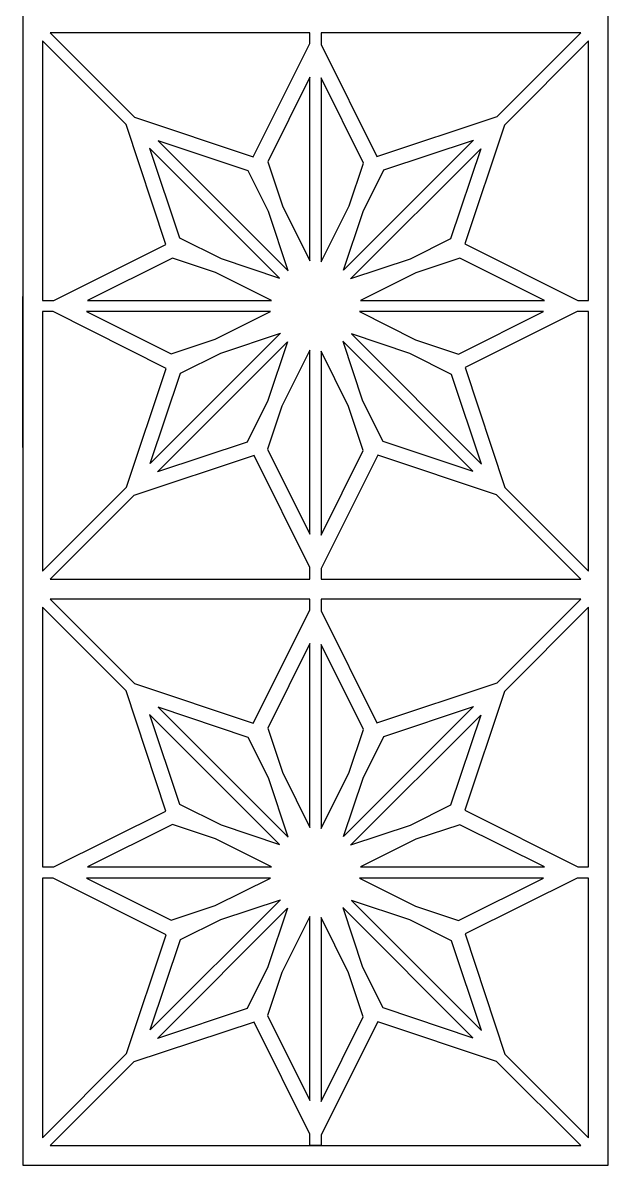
# Model space of a CAD drawing. Header units: centimetres. Extents: x -9 to 6.1, y -13.3 to 13.1.
# Drawn here: x -0.67 to 6.1, y -13.33 to -0.12 of the extents above; entities that cross this region are included whole.
import ezdxf

# ---------------------------------------------------------------- set-up
doc = ezdxf.new("R2010")
doc.units = ezdxf.units.CM
doc.header["$MEASUREMENT"] = 0

msp = doc.modelspace()

# ---------------------------------------------------------------- linework, layer by layer
at = {"color": 242}
for points, knots in [([(6.09715, 4.80858), (6.09715, 4.80858), (6.09715, -0.01024), (6.09715, -0.01024), (6.09715, -0.01024), (6.09715, -0.01024), (6.09716, -3.33059), (6.09716, -3.33059), (6.09716, -3.33059), (6.09716, -3.33059), (6.09717, -3.46005), (6.09717, -3.46005), (6.09717, -3.46005), (6.09717, -3.46005), (6.09716, -6.67083), (6.09716, -6.67083), (6.09716, -6.67083), (6.09716, -6.67083), (6.09716, -9.88155), (6.09716, -9.88155), (6.09716, -9.88155), (6.09716, -9.88155), (6.09716, -10.01101), (6.09716, -10.01101), (6.09716, -10.01101), (6.09716, -10.01101), (6.09715, -13.33142), (6.09715, -13.33142), (6.09715, -13.33142), (6.09715, -13.33142), (-0.67309, -13.33142), (-0.67309, -13.33142), (-0.67309, -13.33142), (-0.67309, -13.33142), (-0.67308, -10.01101), (-0.67308, -10.01101), (-0.67308, -10.01101), (-0.67308, -10.01101), (-0.67308, -9.88155), (-0.67308, -9.88155), (-0.67308, -9.88155), (-0.67308, -9.88155), (-0.67308, -3.28571), (-0.67308, -3.28571), (-0.67308, -3.28571), (-0.67308, -3.28571), (-0.67308, -3.33059), (-0.67308, -3.33059), (-0.67308, -3.33059), (-0.67308, -3.33059), (-0.67309, -3.46005), (-0.67309, -3.46005), (-0.67309, -3.46005), (-0.67309, -3.46005), (-0.67308, -5.03309), (-0.67308, -5.03309), (-0.67308, -5.03309), (-0.67308, -5.03309), (-0.67308, -0.22951), (-0.67308, -0.22951), (-0.67308, -0.22951), (-0.67308, -0.22951), (-0.67308, 3.09085), (-0.67308, 3.09085), (-0.67308, 3.09085), (-0.67308, 3.09085), (-0.67308, 3.22038), (-0.67308, 3.22038), (-0.67308, 3.22038), (-0.67308, 3.22038), (-0.67308, 6.43109), (-0.67308, 6.43109), (-0.67308, 6.43109), (-0.67308, 6.43109), (-0.67307, 9.6418), (-0.67307, 9.6418), (-0.67307, 9.6418), (-0.67307, 9.6418), (-0.67309, 9.77133), (-0.67309, 9.77133), (-0.67309, 9.77133), (-0.67309, 9.77133), (-0.67307, 13.09168), (-0.67307, 13.09168), (-0.67307, 13.09168), (-0.67307, 13.09168), (6.09717, 13.09168), (6.09717, 13.09168), (6.09717, 13.09168), (6.09717, 13.09168), (6.09717, 9.77133), (6.09717, 9.77133), (6.09717, 9.77133), (6.09717, 9.77133), (6.09717, 9.64179), (6.09717, 9.64179), (6.09717, 9.64179), (6.09717, 9.64179), (6.09716, 3.04597), (6.09716, 3.04597), (6.09716, 3.04597), (6.09716, 3.04597), (6.09716, 3.09085), (6.09716, 3.09085), (6.09716, 3.09085), (6.09716, 3.09085), (6.09716, 3.22038), (6.09716, 3.22038), (6.09716, 3.22038), (6.09716, 3.22038), (6.09715, 4.80858), (6.09715, 4.80858)], [0, 0, 0, 0, 0.03448276, 0.03448276, 0.03448276, 0.03448276, 0.06896552, 0.06896552, 0.06896552, 0.06896552, 0.10344828, 0.10344828, 0.10344828, 0.10344828, 0.13793103, 0.13793103, 0.13793103, 0.13793103, 0.17241379, 0.17241379, 0.17241379, 0.17241379, 0.20689655, 0.20689655, 0.20689655, 0.20689655, 0.24137931, 0.24137931, 0.24137931, 0.24137931, 0.27586207, 0.27586207, 0.27586207, 0.27586207, 0.31034483, 0.31034483, 0.31034483, 0.31034483, 0.34482759, 0.34482759, 0.34482759, 0.34482759, 0.37931034, 0.37931034, 0.37931034, 0.37931034, 0.4137931, 0.4137931, 0.4137931, 0.4137931, 0.44827586, 0.44827586, 0.44827586, 0.44827586, 0.48275862, 0.48275862, 0.48275862, 0.48275862, 0.51724138, 0.51724138, 0.51724138, 0.51724138, 0.55172414, 0.55172414, 0.55172414, 0.55172414, 0.5862069, 0.5862069, 0.5862069, 0.5862069, 0.62068966, 0.62068966, 0.62068966, 0.62068966, 0.65517241, 0.65517241, 0.65517241, 0.65517241, 0.68965517, 0.68965517, 0.68965517, 0.68965517, 0.72413793, 0.72413793, 0.72413793, 0.72413793, 0.75862069, 0.75862069, 0.75862069, 0.75862069, 0.79310345, 0.79310345, 0.79310345, 0.79310345, 0.82758621, 0.82758621, 0.82758621, 0.82758621, 0.86206897, 0.86206897, 0.86206897, 0.86206897, 0.89655172, 0.89655172, 0.89655172, 0.89655172, 0.93103448, 0.93103448, 0.93103448, 0.93103448, 1, 1, 1, 1]), ([(2.64727, -0.23588), (2.64727, -0.23588), (2.64727, -0.36043), (2.64727, -0.36043), (2.64727, -0.36043), (2.64727, -0.36043), (1.99123, -1.66949), (1.99123, -1.66949), (1.99123, -1.66949), (1.99123, -1.66949), (0.61882, -1.21053), (0.61882, -1.21053), (0.61882, -1.21053), (0.61882, -1.21053), (-0.35583, -0.23588), (-0.35583, -0.23588), (-0.35583, -0.23588), (-0.35583, -0.23588), (2.64727, -0.23588), (2.64727, -0.23588), (2.64727, -0.23588), (2.64727, -0.23588), (2.64727, -0.23588), (2.64727, -0.23588)], [0, 0, 0, 0, 0.14285714, 0.14285714, 0.14285714, 0.14285714, 0.28571429, 0.28571429, 0.28571429, 0.28571429, 0.42857143, 0.42857143, 0.42857143, 0.42857143, 0.57142857, 0.57142857, 0.57142857, 0.57142857, 0.71428571, 0.71428571, 0.71428571, 0.71428571, 1, 1, 1, 1]), ([(2.77674, -0.23588), (2.77674, -0.23588), (5.77989, -0.23588), (5.77989, -0.23588), (5.77989, -0.23588), (5.77989, -0.23588), (4.81221, -1.20359), (4.81221, -1.20359), (4.81221, -1.20359), (4.81221, -1.20359), (3.42272, -1.66528), (3.42272, -1.66528), (3.42272, -1.66528), (3.42272, -1.66528), (2.77673, -0.37032), (2.77673, -0.37032), (2.77673, -0.37032), (2.77673, -0.37032), (2.77674, -0.23588), (2.77674, -0.23588), (2.77674, -0.23588), (2.77674, -0.23588), (2.77674, -0.23588), (2.77674, -0.23588)], [0, 0, 0, 0, 0.14285714, 0.14285714, 0.14285714, 0.14285714, 0.28571429, 0.28571429, 0.28571429, 0.28571429, 0.42857143, 0.42857143, 0.42857143, 0.42857143, 0.57142857, 0.57142857, 0.57142857, 0.57142857, 0.71428571, 0.71428571, 0.71428571, 0.71428571, 1, 1, 1, 1]), ([(-0.44743, -0.32749), (-0.44743, -0.32749), (0.52027, -1.29512), (0.52027, -1.29512), (0.52027, -1.29512), (0.52027, -1.29512), (0.98198, -2.68467), (0.98198, -2.68467), (0.98198, -2.68467), (0.98198, -2.68467), (-0.31299, -3.33059), (-0.31299, -3.33059), (-0.31299, -3.33059), (-0.31299, -3.33059), (-0.44742, -3.3306), (-0.44742, -3.3306), (-0.44742, -3.3306), (-0.44742, -3.3306), (-0.44743, -0.32749), (-0.44743, -0.32749)], [0, 0, 0, 0, 0.16666667, 0.16666667, 0.16666667, 0.16666667, 0.33333333, 0.33333333, 0.33333333, 0.33333333, 0.5, 0.5, 0.5, 0.5, 0.66666667, 0.66666667, 0.66666667, 0.66666667, 1, 1, 1, 1]), ([(5.87144, -3.33059), (5.87144, -3.33059), (5.74687, -3.33059), (5.74687, -3.33059), (5.74687, -3.33059), (5.74687, -3.33059), (4.4379, -2.67453), (4.4379, -2.67453), (4.4379, -2.67453), (4.4379, -2.67453), (4.8968, -1.30214), (4.8968, -1.30214), (4.8968, -1.30214), (4.8968, -1.30214), (5.87144, -0.32749), (5.87144, -0.32749), (5.87144, -0.32749), (5.87144, -0.32749), (5.87144, -3.33059), (5.87144, -3.33059)], [0, 0, 0, 0, 0.16666667, 0.16666667, 0.16666667, 0.16666667, 0.33333333, 0.33333333, 0.33333333, 0.33333333, 0.5, 0.5, 0.5, 0.5, 0.66666667, 0.66666667, 0.66666667, 0.66666667, 1, 1, 1, 1]), ([(2.64727, -0.74623), (2.64727, -0.74623), (2.64727, -2.87367), (2.64727, -2.87367), (2.64727, -2.87367), (2.64727, -2.87367), (2.32863, -2.23489), (2.32863, -2.23489), (2.32863, -2.23489), (2.32863, -2.23489), (2.15944, -1.72578), (2.15944, -1.72578), (2.15944, -1.72578), (2.15944, -1.72578), (2.64727, -0.74623), (2.64727, -0.74623)], [0, 0, 0, 0, 0.2, 0.2, 0.2, 0.2, 0.4, 0.4, 0.4, 0.4, 0.6, 0.6, 0.6, 0.6, 1, 1, 1, 1]), ([(2.77674, -2.88508), (2.77674, -2.88508), (2.77674, -0.75751), (2.77674, -0.75751), (2.77674, -0.75751), (2.77674, -0.75751), (3.26738, -1.74107), (3.26738, -1.74107), (3.26738, -1.74107), (3.26738, -1.74107), (3.10151, -2.23719), (3.10151, -2.23719), (3.10151, -2.23719), (3.10151, -2.23719), (2.77674, -2.88508), (2.77674, -2.88508)], [0, 0, 0, 0, 0.2, 0.2, 0.2, 0.2, 0.4, 0.4, 0.4, 0.4, 0.6, 0.6, 0.6, 0.6, 1, 1, 1, 1]), ([(0.79303, -1.56788), (0.79303, -1.56788), (2.29739, -3.07223), (2.29739, -3.07223), (2.29739, -3.07223), (2.29739, -3.07223), (1.62036, -2.84589), (1.62036, -2.84589), (1.62036, -2.84589), (1.62036, -2.84589), (1.14076, -2.6055), (1.14076, -2.6055), (1.14076, -2.6055), (1.14076, -2.6055), (0.79303, -1.56788), (0.79303, -1.56788)], [0, 0, 0, 0, 0.2, 0.2, 0.2, 0.2, 0.4, 0.4, 0.4, 0.4, 0.6, 0.6, 0.6, 0.6, 1, 1, 1, 1]), ([(2.39702, -2.98874), (2.39702, -2.98874), (0.89259, -1.48437), (0.89259, -1.48437), (0.89259, -1.48437), (0.89259, -1.48437), (1.935, -1.83292), (1.935, -1.83292), (1.935, -1.83292), (1.935, -1.83292), (2.16849, -2.30106), (2.16849, -2.30106), (2.16849, -2.30106), (2.16849, -2.30106), (2.39702, -2.98874), (2.39702, -2.98874)], [0, 0, 0, 0, 0.2, 0.2, 0.2, 0.2, 0.4, 0.4, 0.4, 0.4, 0.6, 0.6, 0.6, 0.6, 1, 1, 1, 1]), ([(3.03509, -2.98071), (3.03509, -2.98071), (4.53951, -1.47635), (4.53951, -1.47635), (4.53951, -1.47635), (4.53951, -1.47635), (3.50061, -1.82151), (3.50061, -1.82151), (3.50061, -1.82151), (3.50061, -1.82151), (3.26151, -2.30368), (3.26151, -2.30368), (3.26151, -2.30368), (3.26151, -2.30368), (3.03509, -2.98071), (3.03509, -2.98071)], [0, 0, 0, 0, 0.2, 0.2, 0.2, 0.2, 0.4, 0.4, 0.4, 0.4, 0.6, 0.6, 0.6, 0.6, 1, 1, 1, 1]), ([(4.62301, -1.57592), (4.62301, -1.57592), (3.1186, -3.08033), (3.1186, -3.08033), (3.1186, -3.08033), (3.1186, -3.08033), (3.80632, -2.85181), (3.80632, -2.85181), (3.80632, -2.85181), (3.80632, -2.85181), (4.27447, -2.61831), (4.27447, -2.61831), (4.27447, -2.61831), (4.27447, -2.61831), (4.62301, -1.57592), (4.62301, -1.57592)], [0, 0, 0, 0, 0.2, 0.2, 0.2, 0.2, 0.4, 0.4, 0.4, 0.4, 0.6, 0.6, 0.6, 0.6, 1, 1, 1, 1]), ([(2.20177, -3.33059), (2.20177, -3.33059), (0.07419, -3.33059), (0.07419, -3.33059), (0.07419, -3.33059), (0.07419, -3.33059), (1.05776, -2.84002), (1.05776, -2.84002), (1.05776, -2.84002), (1.05776, -2.84002), (1.55387, -3.00588), (1.55387, -3.00588), (1.55387, -3.00588), (1.55387, -3.00588), (2.20177, -3.33059), (2.20177, -3.33059)], [0, 0, 0, 0, 0.2, 0.2, 0.2, 0.2, 0.4, 0.4, 0.4, 0.4, 0.6, 0.6, 0.6, 0.6, 1, 1, 1, 1]), ([(5.36117, -3.33059), (5.36117, -3.33059), (3.23367, -3.33059), (3.23367, -3.33059), (3.23367, -3.33059), (3.23367, -3.33059), (3.87249, -3.01193), (3.87249, -3.01193), (3.87249, -3.01193), (3.87249, -3.01193), (4.38162, -2.84275), (4.38162, -2.84275), (4.38162, -2.84275), (4.38162, -2.84275), (5.36117, -3.33059), (5.36117, -3.33059)], [0, 0, 0, 0, 0.2, 0.2, 0.2, 0.2, 0.4, 0.4, 0.4, 0.4, 0.6, 0.6, 0.6, 0.6, 1, 1, 1, 1]), ([(-0.44742, -3.46005), (-0.44742, -3.46005), (-0.32287, -3.46005), (-0.32287, -3.46005), (-0.32287, -3.46005), (-0.32287, -3.46005), (0.98617, -4.11618), (0.98617, -4.11618), (0.98617, -4.11618), (0.98617, -4.11618), (0.52722, -5.48858), (0.52722, -5.48858), (0.52722, -5.48858), (0.52722, -5.48858), (-0.44742, -6.46319), (-0.44742, -6.46319), (-0.44742, -6.46319), (-0.44742, -6.46319), (-0.44742, -3.46005), (-0.44742, -3.46005)], [0, 0, 0, 0, 0.16666667, 0.16666667, 0.16666667, 0.16666667, 0.33333333, 0.33333333, 0.33333333, 0.33333333, 0.5, 0.5, 0.5, 0.5, 0.66666667, 0.66666667, 0.66666667, 0.66666667, 1, 1, 1, 1]), ([(0.06284, -3.46005), (0.06284, -3.46005), (2.19036, -3.46007), (2.19036, -3.46007), (2.19036, -3.46007), (2.19036, -3.46007), (1.55159, -3.77871), (1.55159, -3.77871), (1.55159, -3.77871), (1.55159, -3.77871), (1.04239, -3.94788), (1.04239, -3.94788), (1.04239, -3.94788), (1.04239, -3.94788), (0.06284, -3.46005), (0.06284, -3.46005)], [0, 0, 0, 0, 0.2, 0.2, 0.2, 0.2, 0.4, 0.4, 0.4, 0.4, 0.6, 0.6, 0.6, 0.6, 1, 1, 1, 1]), ([(3.22231, -3.46006), (3.22231, -3.46006), (5.34982, -3.46005), (5.34982, -3.46005), (5.34982, -3.46005), (5.34982, -3.46005), (4.36625, -3.95069), (4.36625, -3.95069), (4.36625, -3.95069), (4.36625, -3.95069), (3.87013, -3.78482), (3.87013, -3.78482), (3.87013, -3.78482), (3.87013, -3.78482), (3.22231, -3.46006), (3.22231, -3.46006)], [0, 0, 0, 0, 0.2, 0.2, 0.2, 0.2, 0.4, 0.4, 0.4, 0.4, 0.6, 0.6, 0.6, 0.6, 1, 1, 1, 1]), ([(5.87144, -6.46321), (5.87144, -6.46321), (4.9038, -5.49552), (4.9038, -5.49552), (4.9038, -5.49552), (4.9038, -5.49552), (4.44211, -4.10604), (4.44211, -4.10604), (4.44211, -4.10604), (4.44211, -4.10604), (5.73706, -3.46005), (5.73706, -3.46005), (5.73706, -3.46005), (5.73706, -3.46005), (5.87144, -3.46005), (5.87144, -3.46005), (5.87144, -3.46005), (5.87144, -3.46005), (5.87144, -6.46321), (5.87144, -6.46321)], [0, 0, 0, 0, 0.16666667, 0.16666667, 0.16666667, 0.16666667, 0.33333333, 0.33333333, 0.33333333, 0.33333333, 0.5, 0.5, 0.5, 0.5, 0.66666667, 0.66666667, 0.66666667, 0.66666667, 1, 1, 1, 1]), ([(0.80106, -5.21479), (0.80106, -5.21479), (2.30541, -3.71037), (2.30541, -3.71037), (2.30541, -3.71037), (2.30541, -3.71037), (1.61769, -3.9389), (1.61769, -3.9389), (1.61769, -3.9389), (1.61769, -3.9389), (1.14961, -4.17239), (1.14961, -4.17239), (1.14961, -4.17239), (1.14961, -4.17239), (0.80106, -5.21479), (0.80106, -5.21479)], [0, 0, 0, 0, 0.2, 0.2, 0.2, 0.2, 0.4, 0.4, 0.4, 0.4, 0.6, 0.6, 0.6, 0.6, 1, 1, 1, 1]), ([(2.38893, -3.81001), (2.38893, -3.81001), (0.88456, -5.31436), (0.88456, -5.31436), (0.88456, -5.31436), (0.88456, -5.31436), (1.92339, -4.96919), (1.92339, -4.96919), (1.92339, -4.96919), (1.92339, -4.96919), (2.16258, -4.48703), (2.16258, -4.48703), (2.16258, -4.48703), (2.16258, -4.48703), (2.38893, -3.81001), (2.38893, -3.81001)], [0, 0, 0, 0, 0.2, 0.2, 0.2, 0.2, 0.4, 0.4, 0.4, 0.4, 0.6, 0.6, 0.6, 0.6, 1, 1, 1, 1]), ([(4.53148, -5.30633), (4.53148, -5.30633), (3.48907, -4.95778), (3.48907, -4.95778), (3.48907, -4.95778), (3.48907, -4.95778), (3.25558, -4.48963), (3.25558, -4.48963), (3.25558, -4.48963), (3.25558, -4.48963), (3.02706, -3.80191), (3.02706, -3.80191), (3.02706, -3.80191), (3.02706, -3.80191), (4.53148, -5.30633), (4.53148, -5.30633)], [0, 0, 0, 0, 0.2, 0.2, 0.2, 0.2, 0.4, 0.4, 0.4, 0.4, 0.6, 0.6, 0.6, 0.6, 1, 1, 1, 1]), ([(4.28333, -4.1852), (4.28333, -4.1852), (4.63105, -5.22283), (4.63105, -5.22283), (4.63105, -5.22283), (4.63105, -5.22283), (3.12669, -3.7184), (3.12669, -3.7184), (3.12669, -3.7184), (3.12669, -3.7184), (3.80372, -3.94483), (3.80372, -3.94483), (3.80372, -3.94483), (3.80372, -3.94483), (4.28333, -4.1852), (4.28333, -4.1852)], [0, 0, 0, 0, 0.2, 0.2, 0.2, 0.2, 0.4, 0.4, 0.4, 0.4, 0.6, 0.6, 0.6, 0.6, 1, 1, 1, 1]), ([(2.64727, -3.90562), (2.64727, -3.90562), (2.64727, -6.03314), (2.64727, -6.03314), (2.64727, -6.03314), (2.64727, -6.03314), (2.1567, -5.04957), (2.1567, -5.04957), (2.1567, -5.04957), (2.1567, -5.04957), (2.32257, -4.55343), (2.32257, -4.55343), (2.32257, -4.55343), (2.32257, -4.55343), (2.64727, -3.90562), (2.64727, -3.90562)], [0, 0, 0, 0, 0.2, 0.2, 0.2, 0.2, 0.4, 0.4, 0.4, 0.4, 0.6, 0.6, 0.6, 0.6, 1, 1, 1, 1]), ([(2.77674, -6.04449), (2.77674, -6.04449), (2.77674, -3.91698), (2.77674, -3.91698), (2.77674, -3.91698), (2.77674, -3.91698), (3.09539, -4.55581), (3.09539, -4.55581), (3.09539, -4.55581), (3.09539, -4.55581), (3.26458, -5.06493), (3.26458, -5.06493), (3.26458, -5.06493), (3.26458, -5.06493), (2.77674, -6.04449), (2.77674, -6.04449)], [0, 0, 0, 0, 0.2, 0.2, 0.2, 0.2, 0.4, 0.4, 0.4, 0.4, 0.6, 0.6, 0.6, 0.6, 1, 1, 1, 1]), ([(2.64727, -6.55474), (2.64727, -6.55474), (-0.35583, -6.55474), (-0.35583, -6.55474), (-0.35583, -6.55474), (-0.35583, -6.55474), (0.61181, -5.58713), (0.61181, -5.58713), (0.61181, -5.58713), (0.61181, -5.58713), (2.00136, -5.12543), (2.00136, -5.12543), (2.00136, -5.12543), (2.00136, -5.12543), (2.64727, -6.42038), (2.64727, -6.42038), (2.64727, -6.42038), (2.64727, -6.42038), (2.64727, -6.55474), (2.64727, -6.55474)], [0, 0, 0, 0, 0.16666667, 0.16666667, 0.16666667, 0.16666667, 0.33333333, 0.33333333, 0.33333333, 0.33333333, 0.5, 0.5, 0.5, 0.5, 0.66666667, 0.66666667, 0.66666667, 0.66666667, 1, 1, 1, 1]), ([(2.77674, -6.55475), (2.77674, -6.55475), (2.77674, -6.43019), (2.77674, -6.43019), (2.77674, -6.43019), (2.77674, -6.43019), (3.43286, -5.12121), (3.43286, -5.12121), (3.43286, -5.12121), (3.43286, -5.12121), (4.80526, -5.58011), (4.80526, -5.58011), (4.80526, -5.58011), (4.80526, -5.58011), (5.7799, -6.55475), (5.7799, -6.55475), (5.7799, -6.55475), (5.7799, -6.55475), (2.77674, -6.55475), (2.77674, -6.55475), (2.77674, -6.55475), (2.77674, -6.55475), (2.77674, -6.55475), (2.77674, -6.55475)], [0, 0, 0, 0, 0.14285714, 0.14285714, 0.14285714, 0.14285714, 0.28571429, 0.28571429, 0.28571429, 0.28571429, 0.42857143, 0.42857143, 0.42857143, 0.42857143, 0.57142857, 0.57142857, 0.57142857, 0.57142857, 0.71428571, 0.71428571, 0.71428571, 0.71428571, 1, 1, 1, 1]), ([(2.64727, -6.78683), (2.64727, -6.78683), (2.64727, -6.9114), (2.64727, -6.9114), (2.64727, -6.9114), (2.64727, -6.9114), (1.99123, -8.22043), (1.99123, -8.22043), (1.99123, -8.22043), (1.99123, -8.22043), (0.61882, -7.76149), (0.61882, -7.76149), (0.61882, -7.76149), (0.61882, -7.76149), (-0.35583, -6.78685), (-0.35583, -6.78685), (-0.35583, -6.78685), (-0.35583, -6.78685), (2.64727, -6.78683), (2.64727, -6.78683), (2.64727, -6.78683), (2.64727, -6.78683), (2.64727, -6.78683), (2.64727, -6.78683)], [0, 0, 0, 0, 0.14285714, 0.14285714, 0.14285714, 0.14285714, 0.28571429, 0.28571429, 0.28571429, 0.28571429, 0.42857143, 0.42857143, 0.42857143, 0.42857143, 0.57142857, 0.57142857, 0.57142857, 0.57142857, 0.71428571, 0.71428571, 0.71428571, 0.71428571, 1, 1, 1, 1]), ([(2.77674, -6.78685), (2.77674, -6.78685), (5.77989, -6.78685), (5.77989, -6.78685), (5.77989, -6.78685), (5.77989, -6.78685), (4.81222, -7.75454), (4.81222, -7.75454), (4.81222, -7.75454), (4.81222, -7.75454), (3.42272, -8.21624), (3.42272, -8.21624), (3.42272, -8.21624), (3.42272, -8.21624), (2.77674, -6.92128), (2.77674, -6.92128), (2.77674, -6.92128), (2.77674, -6.92128), (2.77674, -6.78685), (2.77674, -6.78685), (2.77674, -6.78685), (2.77674, -6.78685), (2.77674, -6.78685), (2.77674, -6.78685)], [0, 0, 0, 0, 0.14285714, 0.14285714, 0.14285714, 0.14285714, 0.28571429, 0.28571429, 0.28571429, 0.28571429, 0.42857143, 0.42857143, 0.42857143, 0.42857143, 0.57142857, 0.57142857, 0.57142857, 0.57142857, 0.71428571, 0.71428571, 0.71428571, 0.71428571, 1, 1, 1, 1]), ([(-0.44742, -6.87838), (-0.44742, -6.87838), (0.52027, -7.84608), (0.52027, -7.84608), (0.52027, -7.84608), (0.52027, -7.84608), (0.98197, -9.23561), (0.98197, -9.23561), (0.98197, -9.23561), (0.98197, -9.23561), (-0.31299, -9.88155), (-0.31299, -9.88155), (-0.31299, -9.88155), (-0.31299, -9.88155), (-0.44743, -9.88155), (-0.44743, -9.88155), (-0.44743, -9.88155), (-0.44743, -9.88155), (-0.44742, -6.87838), (-0.44742, -6.87838)], [0, 0, 0, 0, 0.16666667, 0.16666667, 0.16666667, 0.16666667, 0.33333333, 0.33333333, 0.33333333, 0.33333333, 0.5, 0.5, 0.5, 0.5, 0.66666667, 0.66666667, 0.66666667, 0.66666667, 1, 1, 1, 1]), ([(5.87144, -9.88155), (5.87144, -9.88155), (5.74689, -9.88155), (5.74689, -9.88155), (5.74689, -9.88155), (5.74689, -9.88155), (4.4379, -9.2255), (4.4379, -9.2255), (4.4379, -9.2255), (4.4379, -9.2255), (4.89679, -7.85308), (4.89679, -7.85308), (4.89679, -7.85308), (4.89679, -7.85308), (5.87143, -6.87838), (5.87143, -6.87838), (5.87143, -6.87838), (5.87143, -6.87838), (5.87144, -9.88155), (5.87144, -9.88155)], [0, 0, 0, 0, 0.16666667, 0.16666667, 0.16666667, 0.16666667, 0.33333333, 0.33333333, 0.33333333, 0.33333333, 0.5, 0.5, 0.5, 0.5, 0.66666667, 0.66666667, 0.66666667, 0.66666667, 1, 1, 1, 1]), ([(2.64728, -7.29711), (2.64728, -7.29711), (2.64727, -9.42463), (2.64727, -9.42463), (2.64727, -9.42463), (2.64727, -9.42463), (2.32862, -8.78579), (2.32862, -8.78579), (2.32862, -8.78579), (2.32862, -8.78579), (2.15944, -8.27668), (2.15944, -8.27668), (2.15944, -8.27668), (2.15944, -8.27668), (2.64728, -7.29711), (2.64728, -7.29711)], [0, 0, 0, 0, 0.2, 0.2, 0.2, 0.2, 0.4, 0.4, 0.4, 0.4, 0.6, 0.6, 0.6, 0.6, 1, 1, 1, 1]), ([(2.77674, -9.43604), (2.77674, -9.43604), (2.77674, -7.30846), (2.77674, -7.30846), (2.77674, -7.30846), (2.77674, -7.30846), (3.26737, -8.29203), (3.26737, -8.29203), (3.26737, -8.29203), (3.26737, -8.29203), (3.10151, -8.78815), (3.10151, -8.78815), (3.10151, -8.78815), (3.10151, -8.78815), (2.77674, -9.43604), (2.77674, -9.43604)], [0, 0, 0, 0, 0.2, 0.2, 0.2, 0.2, 0.4, 0.4, 0.4, 0.4, 0.6, 0.6, 0.6, 0.6, 1, 1, 1, 1]), ([(2.39702, -9.53968), (2.39702, -9.53968), (0.89259, -8.03533), (0.89259, -8.03533), (0.89259, -8.03533), (0.89259, -8.03533), (1.935, -8.38388), (1.935, -8.38388), (1.935, -8.38388), (1.935, -8.38388), (2.16849, -8.85196), (2.16849, -8.85196), (2.16849, -8.85196), (2.16849, -8.85196), (2.39702, -9.53968), (2.39702, -9.53968)], [0, 0, 0, 0, 0.2, 0.2, 0.2, 0.2, 0.4, 0.4, 0.4, 0.4, 0.6, 0.6, 0.6, 0.6, 1, 1, 1, 1]), ([(3.03507, -9.53166), (3.03507, -9.53166), (4.53951, -8.02729), (4.53951, -8.02729), (4.53951, -8.02729), (4.53951, -8.02729), (3.50061, -8.37247), (3.50061, -8.37247), (3.50061, -8.37247), (3.50061, -8.37247), (3.26151, -8.85463), (3.26151, -8.85463), (3.26151, -8.85463), (3.26151, -8.85463), (3.03507, -9.53166), (3.03507, -9.53166)], [0, 0, 0, 0, 0.2, 0.2, 0.2, 0.2, 0.4, 0.4, 0.4, 0.4, 0.6, 0.6, 0.6, 0.6, 1, 1, 1, 1]), ([(0.79303, -8.11885), (0.79303, -8.11885), (2.29739, -9.62319), (2.29739, -9.62319), (2.29739, -9.62319), (2.29739, -9.62319), (1.62036, -9.39684), (1.62036, -9.39684), (1.62036, -9.39684), (1.62036, -9.39684), (1.14076, -9.15639), (1.14076, -9.15639), (1.14076, -9.15639), (1.14076, -9.15639), (0.79303, -8.11885), (0.79303, -8.11885)], [0, 0, 0, 0, 0.2, 0.2, 0.2, 0.2, 0.4, 0.4, 0.4, 0.4, 0.6, 0.6, 0.6, 0.6, 1, 1, 1, 1]), ([(4.62301, -8.12686), (4.62301, -8.12686), (3.1186, -9.63129), (3.1186, -9.63129), (3.1186, -9.63129), (3.1186, -9.63129), (3.80633, -9.40277), (3.80633, -9.40277), (3.80633, -9.40277), (3.80633, -9.40277), (4.27446, -9.16928), (4.27446, -9.16928), (4.27446, -9.16928), (4.27446, -9.16928), (4.62301, -8.12686), (4.62301, -8.12686)], [0, 0, 0, 0, 0.2, 0.2, 0.2, 0.2, 0.4, 0.4, 0.4, 0.4, 0.6, 0.6, 0.6, 0.6, 1, 1, 1, 1]), ([(2.20176, -9.88155), (2.20176, -9.88155), (0.07418, -9.88155), (0.07418, -9.88155), (0.07418, -9.88155), (0.07418, -9.88155), (1.05776, -9.39091), (1.05776, -9.39091), (1.05776, -9.39091), (1.05776, -9.39091), (1.55387, -9.55685), (1.55387, -9.55685), (1.55387, -9.55685), (1.55387, -9.55685), (2.20176, -9.88155), (2.20176, -9.88155)], [0, 0, 0, 0, 0.2, 0.2, 0.2, 0.2, 0.4, 0.4, 0.4, 0.4, 0.6, 0.6, 0.6, 0.6, 1, 1, 1, 1]), ([(5.36116, -9.88155), (5.36116, -9.88155), (3.23366, -9.88155), (3.23366, -9.88155), (3.23366, -9.88155), (3.23366, -9.88155), (3.8725, -9.5629), (3.8725, -9.5629), (3.8725, -9.5629), (3.8725, -9.5629), (4.38162, -9.39372), (4.38162, -9.39372), (4.38162, -9.39372), (4.38162, -9.39372), (5.36116, -9.88155), (5.36116, -9.88155)], [0, 0, 0, 0, 0.2, 0.2, 0.2, 0.2, 0.4, 0.4, 0.4, 0.4, 0.6, 0.6, 0.6, 0.6, 1, 1, 1, 1]), ([(-0.44742, -10.01101), (-0.44742, -10.01101), (-0.32287, -10.01101), (-0.32287, -10.01101), (-0.32287, -10.01101), (-0.32287, -10.01101), (0.98617, -10.66712), (0.98617, -10.66712), (0.98617, -10.66712), (0.98617, -10.66712), (0.52722, -12.03953), (0.52722, -12.03953), (0.52722, -12.03953), (0.52722, -12.03953), (-0.44742, -13.01418), (-0.44742, -13.01418), (-0.44742, -13.01418), (-0.44742, -13.01418), (-0.44742, -10.01101), (-0.44742, -10.01101)], [0, 0, 0, 0, 0.16666667, 0.16666667, 0.16666667, 0.16666667, 0.33333333, 0.33333333, 0.33333333, 0.33333333, 0.5, 0.5, 0.5, 0.5, 0.66666667, 0.66666667, 0.66666667, 0.66666667, 1, 1, 1, 1]), ([(0.06284, -10.01101), (0.06284, -10.01101), (2.19036, -10.01101), (2.19036, -10.01101), (2.19036, -10.01101), (2.19036, -10.01101), (1.55159, -10.32966), (1.55159, -10.32966), (1.55159, -10.32966), (1.55159, -10.32966), (1.04239, -10.49885), (1.04239, -10.49885), (1.04239, -10.49885), (1.04239, -10.49885), (0.06284, -10.01101), (0.06284, -10.01101)], [0, 0, 0, 0, 0.2, 0.2, 0.2, 0.2, 0.4, 0.4, 0.4, 0.4, 0.6, 0.6, 0.6, 0.6, 1, 1, 1, 1]), ([(3.22231, -10.01101), (3.22231, -10.01101), (5.34982, -10.01102), (5.34982, -10.01102), (5.34982, -10.01102), (5.34982, -10.01102), (4.36625, -10.50165), (4.36625, -10.50165), (4.36625, -10.50165), (4.36625, -10.50165), (3.87013, -10.33572), (3.87013, -10.33572), (3.87013, -10.33572), (3.87013, -10.33572), (3.22231, -10.01101), (3.22231, -10.01101)], [0, 0, 0, 0, 0.2, 0.2, 0.2, 0.2, 0.4, 0.4, 0.4, 0.4, 0.6, 0.6, 0.6, 0.6, 1, 1, 1, 1]), ([(5.87144, -13.01418), (5.87144, -13.01418), (4.90381, -12.04648), (4.90381, -12.04648), (4.90381, -12.04648), (4.90381, -12.04648), (4.44211, -10.65698), (4.44211, -10.65698), (4.44211, -10.65698), (4.44211, -10.65698), (5.73706, -10.01101), (5.73706, -10.01101), (5.73706, -10.01101), (5.73706, -10.01101), (5.87144, -10.01101), (5.87144, -10.01101), (5.87144, -10.01101), (5.87144, -10.01101), (5.87144, -13.01418), (5.87144, -13.01418)], [0, 0, 0, 0, 0.16666667, 0.16666667, 0.16666667, 0.16666667, 0.33333333, 0.33333333, 0.33333333, 0.33333333, 0.5, 0.5, 0.5, 0.5, 0.66666667, 0.66666667, 0.66666667, 0.66666667, 1, 1, 1, 1]), ([(0.80106, -11.76575), (0.80106, -11.76575), (2.3054, -10.26133), (2.3054, -10.26133), (2.3054, -10.26133), (2.3054, -10.26133), (1.61769, -10.48986), (1.61769, -10.48986), (1.61769, -10.48986), (1.61769, -10.48986), (1.14961, -10.72334), (1.14961, -10.72334), (1.14961, -10.72334), (1.14961, -10.72334), (0.80106, -11.76575), (0.80106, -11.76575)], [0, 0, 0, 0, 0.2, 0.2, 0.2, 0.2, 0.4, 0.4, 0.4, 0.4, 0.6, 0.6, 0.6, 0.6, 1, 1, 1, 1]), ([(4.28333, -10.73616), (4.28333, -10.73616), (4.63106, -11.77372), (4.63106, -11.77372), (4.63106, -11.77372), (4.63106, -11.77372), (3.12669, -10.26937), (3.12669, -10.26937), (3.12669, -10.26937), (3.12669, -10.26937), (3.80372, -10.49578), (3.80372, -10.49578), (3.80372, -10.49578), (3.80372, -10.49578), (4.28333, -10.73616), (4.28333, -10.73616)], [0, 0, 0, 0, 0.2, 0.2, 0.2, 0.2, 0.4, 0.4, 0.4, 0.4, 0.6, 0.6, 0.6, 0.6, 1, 1, 1, 1]), ([(2.38893, -10.3609), (2.38893, -10.3609), (0.88457, -11.86532), (0.88457, -11.86532), (0.88457, -11.86532), (0.88457, -11.86532), (1.92339, -11.52014), (1.92339, -11.52014), (1.92339, -11.52014), (1.92339, -11.52014), (2.16258, -11.03798), (2.16258, -11.03798), (2.16258, -11.03798), (2.16258, -11.03798), (2.38893, -10.3609), (2.38893, -10.3609)], [0, 0, 0, 0, 0.2, 0.2, 0.2, 0.2, 0.4, 0.4, 0.4, 0.4, 0.6, 0.6, 0.6, 0.6, 1, 1, 1, 1]), ([(4.53148, -11.85729), (4.53148, -11.85729), (3.48907, -11.50873), (3.48907, -11.50873), (3.48907, -11.50873), (3.48907, -11.50873), (3.25558, -11.04061), (3.25558, -11.04061), (3.25558, -11.04061), (3.25558, -11.04061), (3.02707, -10.35287), (3.02707, -10.35287), (3.02707, -10.35287), (3.02707, -10.35287), (4.53148, -11.85729), (4.53148, -11.85729)], [0, 0, 0, 0, 0.2, 0.2, 0.2, 0.2, 0.4, 0.4, 0.4, 0.4, 0.6, 0.6, 0.6, 0.6, 1, 1, 1, 1]), ([(2.64728, -10.45653), (2.64728, -10.45653), (2.64727, -12.58409), (2.64727, -12.58409), (2.64727, -12.58409), (2.64727, -12.58409), (2.1567, -11.60053), (2.1567, -11.60053), (2.1567, -11.60053), (2.1567, -11.60053), (2.32256, -11.10441), (2.32256, -11.10441), (2.32256, -11.10441), (2.32256, -11.10441), (2.64728, -10.45653), (2.64728, -10.45653)], [0, 0, 0, 0, 0.2, 0.2, 0.2, 0.2, 0.4, 0.4, 0.4, 0.4, 0.6, 0.6, 0.6, 0.6, 1, 1, 1, 1]), ([(2.77674, -12.59544), (2.77674, -12.59544), (2.77674, -10.46793), (2.77674, -10.46793), (2.77674, -10.46793), (2.77674, -10.46793), (3.09538, -11.10677), (3.09538, -11.10677), (3.09538, -11.10677), (3.09538, -11.10677), (3.26457, -11.61589), (3.26457, -11.61589), (3.26457, -11.61589), (3.26457, -11.61589), (2.77674, -12.59544), (2.77674, -12.59544)], [0, 0, 0, 0, 0.2, 0.2, 0.2, 0.2, 0.4, 0.4, 0.4, 0.4, 0.6, 0.6, 0.6, 0.6, 1, 1, 1, 1]), ([(-0.35583, -13.10572), (-0.35583, -13.10572), (0.61181, -12.13808), (0.61181, -12.13808), (0.61181, -12.13808), (0.61181, -12.13808), (2.00136, -11.67638), (2.00136, -11.67638), (2.00136, -11.67638), (2.00136, -11.67638), (2.64726, -12.97133), (2.64726, -12.97133), (2.64726, -12.97133), (2.64726, -12.97133), (2.64726, -13.10571), (2.64726, -13.10571), (2.64726, -13.10571), (2.64726, -13.10571), (2.71434, -13.10571), (2.71434, -13.10571), (2.71434, -13.10571), (2.71434, -13.10571), (2.77674, -13.10573), (2.77674, -13.10573), (2.77674, -13.10573), (2.77674, -13.10573), (2.77674, -12.98117), (2.77674, -12.98117), (2.77674, -12.98117), (2.77674, -12.98117), (3.43286, -11.67217), (3.43286, -11.67217), (3.43286, -11.67217), (3.43286, -11.67217), (4.80526, -12.13107), (4.80526, -12.13107), (4.80526, -12.13107), (4.80526, -12.13107), (5.77989, -13.10571), (5.77989, -13.10571), (5.77989, -13.10571), (5.77989, -13.10571), (2.71434, -13.10571), (2.71434, -13.10571), (2.71434, -13.10571), (2.71434, -13.10571), (2.64726, -13.10571), (2.64726, -13.10571), (2.64726, -13.10571), (2.64726, -13.10571), (-0.35583, -13.10572), (-0.35583, -13.10572)], [0, 0, 0, 0, 0.07142857, 0.07142857, 0.07142857, 0.07142857, 0.14285714, 0.14285714, 0.14285714, 0.14285714, 0.21428571, 0.21428571, 0.21428571, 0.21428571, 0.28571429, 0.28571429, 0.28571429, 0.28571429, 0.35714286, 0.35714286, 0.35714286, 0.35714286, 0.42857143, 0.42857143, 0.42857143, 0.42857143, 0.5, 0.5, 0.5, 0.5, 0.57142857, 0.57142857, 0.57142857, 0.57142857, 0.64285714, 0.64285714, 0.64285714, 0.64285714, 0.71428571, 0.71428571, 0.71428571, 0.71428571, 0.78571429, 0.78571429, 0.78571429, 0.78571429, 0.85714286, 0.85714286, 0.85714286, 0.85714286, 1, 1, 1, 1])]:
    msp.add_open_spline(points, degree=3, knots=knots, dxfattribs=at)

doc.saveas('drawing.dxf')
